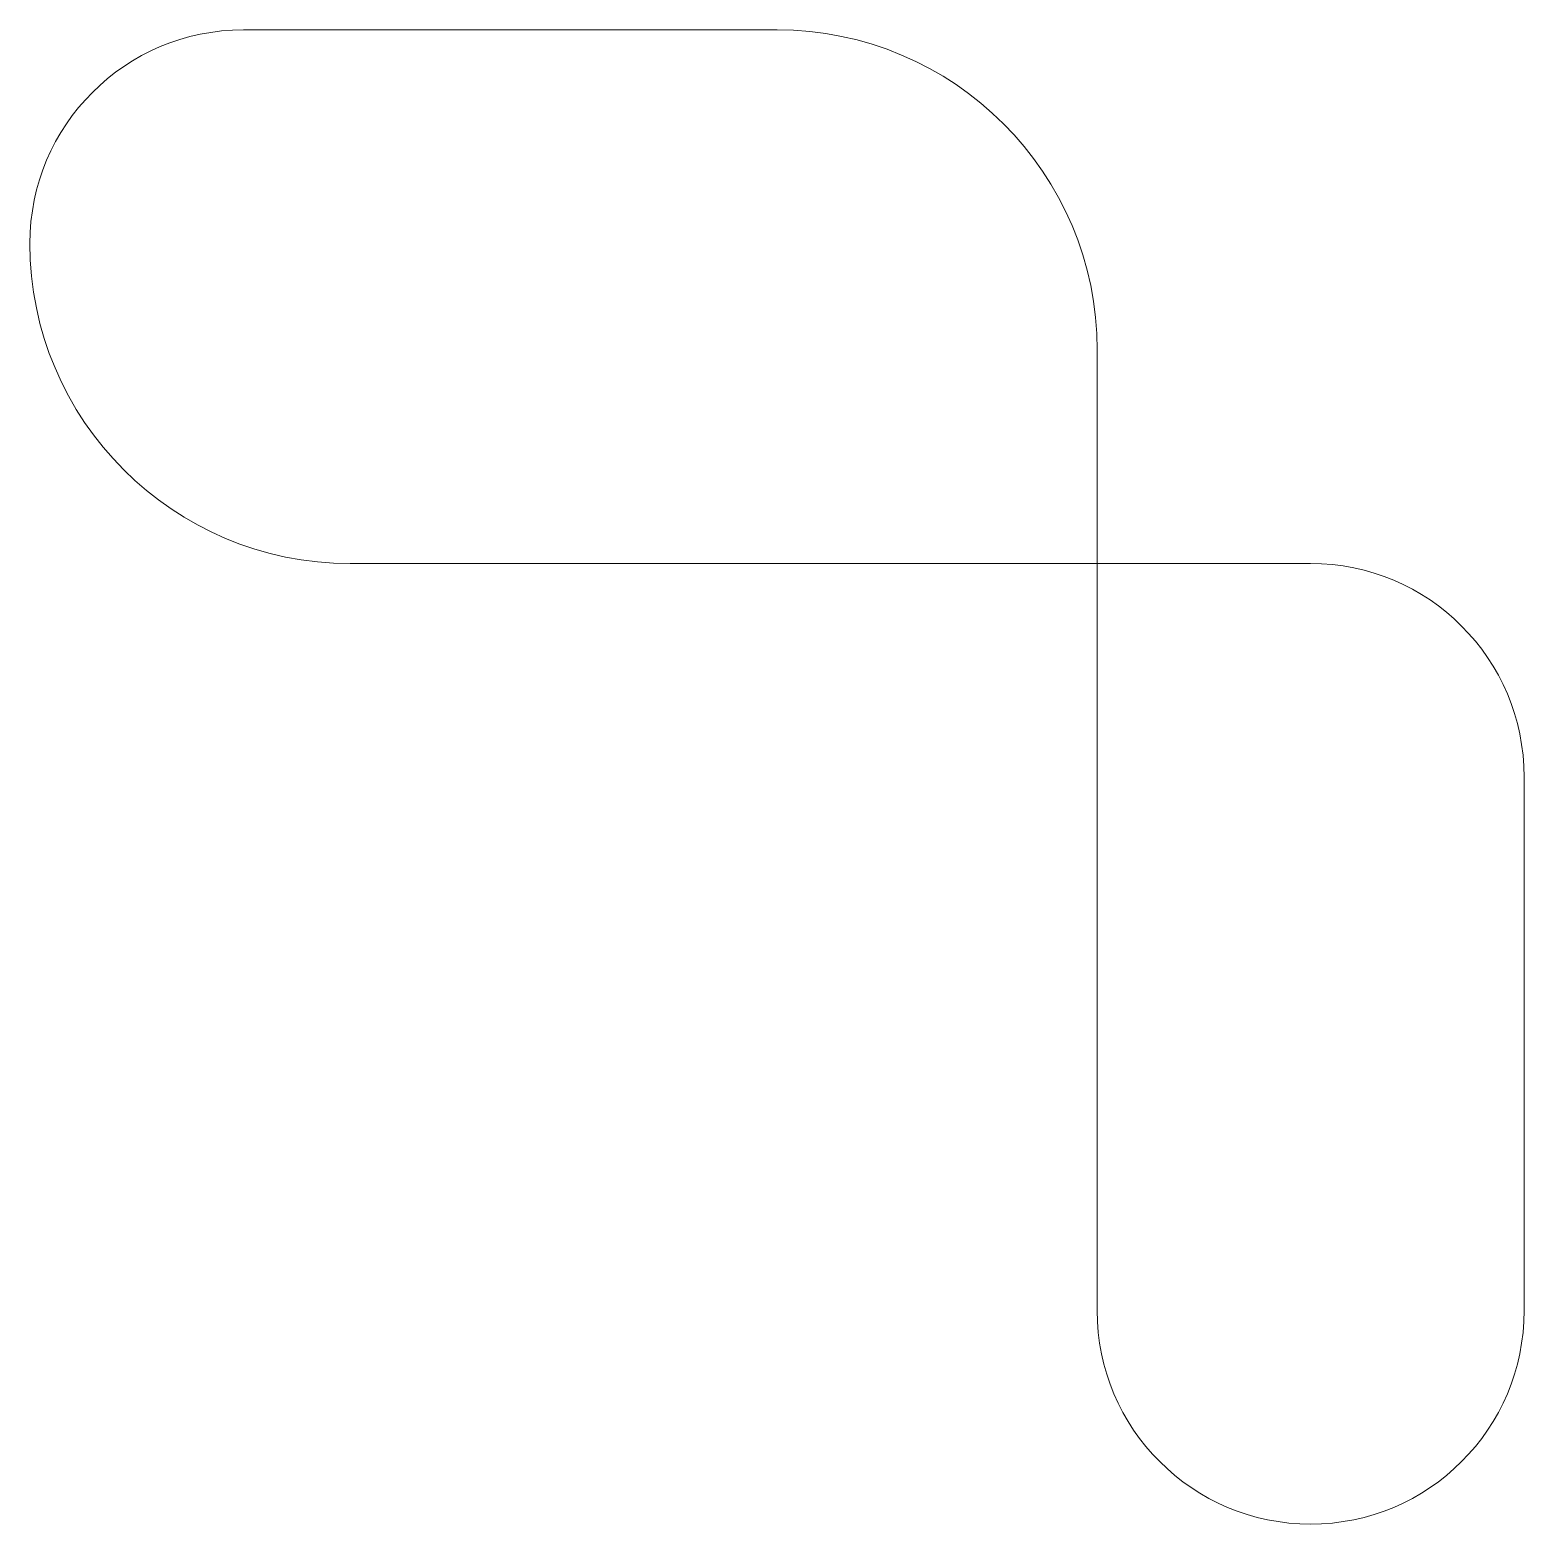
# Model space of a CAD drawing. Header units: millimetres. Extents: x -20 to 120, y -40 to 100.
import ezdxf

# ---------------------------------------------------------------- set-up
doc = ezdxf.new("R2010")
doc.units = ezdxf.units.MM
doc.layers.get('0').update_dxf_attribs({"linetype": 'CONTINUOUS', "lineweight": 0})

msp = doc.modelspace()

# ---------------------------------------------------------------- linework, layer by layer
for p, q in [((0, 100), (50, 100)), ((80, 70), (80, 30)), ((60, 50), (10, 50)), ((60, 50), (100, 50)), ((100, 50), (100, 50)), ((80, 30), (80, 30)), ((80, 30), (80, 30)), ((80, -20), (80, 30)), ((80, 30), (80, 30)), ((120, 30), (120, -20))]:
    msp.add_line(p, q)
for centre, radius, start, end in [((0, 80), 20, 90, 180), ((50, 70), 30, 0, 90), ((10, 80), 30, 180, 270), ((100, 30), 20, 360, 90), ((100, -20), 20, 180, 270), ((100, -20), 20, 270, 360)]:
    msp.add_arc(centre, radius, start, end)

doc.saveas('drawing.dxf')
